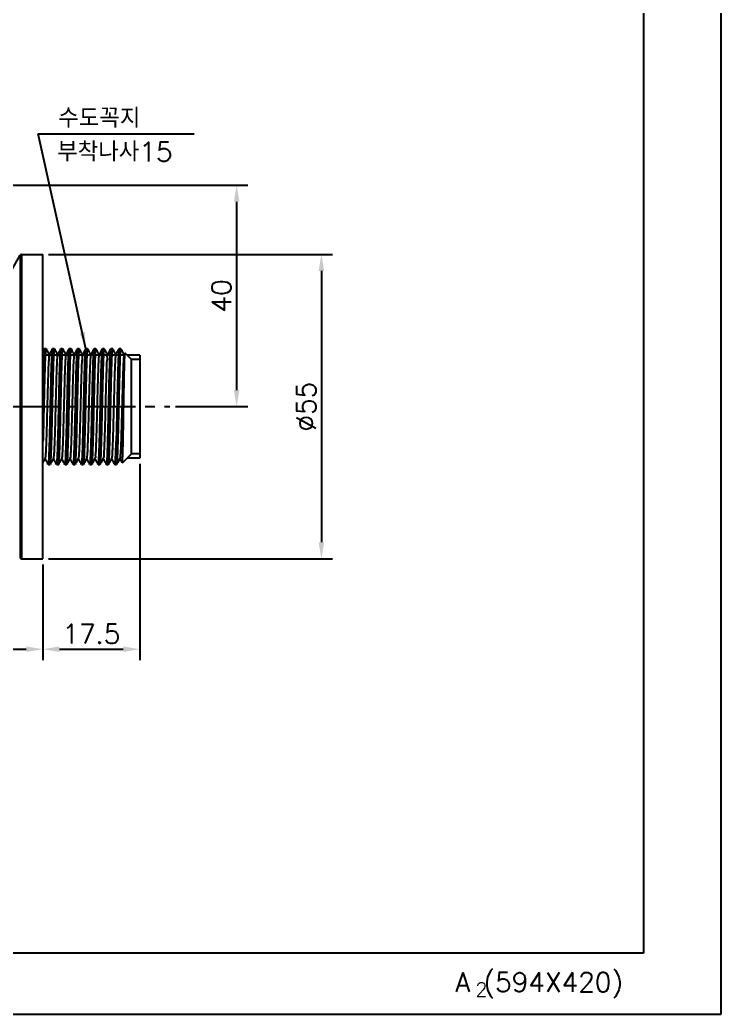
# Model space of a CAD drawing. Extents: x 2371 to 2965, y -825 to -405.
# Drawn here: x 2838.5 to 2965, y -825 to -645.4 of the extents above; entities that cross this region are included whole.
import ezdxf

# ---------------------------------------------------------------- set-up
doc = ezdxf.new("R2010")
doc.units = 0
doc.header["$LTSCALE"] = 7
doc.header["$MEASUREMENT"] = 0
doc.linetypes.add('CENTER', pattern=[2, 1.25, -0.25, 0.25, -0.25])
doc.layers.get('0').update_dxf_attribs({"color": 2, "linetype": 'CONTINUOUS'})
for name, color, linetype in [('CL', 1, 'CENTER'), ('DIM', 2, 'CONTINUOUS'), ('DWG', 7, 'CONTINUOUS')]:
    doc.layers.add(name, color=color, linetype=linetype)
doc.styles.add('GHS', font='ROMANS', dxfattribs={"bigfont": 'GHS'})
doc.dimstyles.get("Standard").update_dxf_attribs({"dimtxt": 0.18, "dimasz": 0.18, "dimexe": 0.18, "dimexo": 0.0625, "dimgap": 0.09, "dimtad": 0, "dimtih": 1, "dimtoh": 1, "dimdec": 4, "dimzin": 0, "dimdsep": 46, "dimtxsty": 'Standard', "dimcen": 0.09, "dimadec": 0, "dimazin": 0, "dimtfac": 1, "dimtdec": 4, "dimtofl": 0, "dimtmove": 0, "dimatfit": 3, "dimfxl": 0, "dimtolj": 1, "dimtzin": 0, "dimarcsym": 0})

# ---------------------------------------------------------------- blocks, each defined once
blk = doc.blocks.new('BORDER')
for p, q in [((1.00000000000004, 0), (1.00000000000004, 1.00000000000004)), ((0, 0), (1.00000000000004, 0))]:
    blk.add_line(p, q)
blk = doc.blocks.new('양식')
at = {"color": 4}
for p, q in [((1768.000000906221, 385.9999992715987), (1768.000000906221, 10.99999927159865)), ((1768.000000906221, 10.99999927159865), (1219.000000906221, 10.99999927159865))]:
    blk.add_line(p, q, dxfattribs=at)
at = {"xscale": 594, "yscale": 420, "zscale": 594}
blk.add_blockref('BORDER', (1188.000000906221, -7.28401346350438e-07), dxfattribs=at)
at = {"color": 7, "style": 'GHS'}
for s, height, p in [('A (594X420)', 3.5, (1734.013847152984, 4.026903004543783)), ('2', 2.5, (1737.667529267826, 3.194927839217144))]:
    blk.add_text(s, height=height, dxfattribs=at).set_placement(p)

msp = doc.modelspace()

# ---------------------------------------------------------------- linework, layer by layer
for p, q in [((2825.082442137345, -675.2683116160357), (2879.569210566015, -675.2683116160357)), ((2877.569210566015, -678.2683116160357), (2877.569210566015, -712.2787275867855)), ((2843.600941033191, -687.778728664786), (2894.866189018798, -687.778728664786)), ((2892.866189018798, -690.778728664786), (2892.866189018798, -739.778726508786)), ((2866.516187746382, -715.2787275867855), (2879.569210566015, -715.2787275867855)), ((2860.100941796092, -725.5942275867861), (2860.100941796092, -761.0882100111704)), ((2843.600941033191, -742.778726508786), (2894.866189018798, -742.778726508786)), ((2842.600941033191, -743.778726508786), (2842.600941033191, -761.0882100111704)), ((2842.600941033191, -743.778726508786), (2842.600941033191, -761.0882100111704)), ((2779.402122581592, -759.0882100111704), (2839.600941033191, -759.0882100111704)), ((2845.600941033191, -759.0882100111704), (2857.100941796092, -759.0882100111704))]:
    msp.add_line(p, q)
for points in [[(2877.069210566015, -678.2683116160357), (2878.069210566015, -678.2683116160357), (2877.569210566015, -675.2683116160357)], [(2892.366189018798, -690.778728664786), (2893.366189018798, -690.778728664786), (2892.866189018798, -687.778728664786)], [(2877.069210566015, -712.2787275867855), (2878.069210566015, -712.2787275867855), (2877.569210566015, -715.2787275867855)], [(2892.366189018798, -739.778726508786), (2893.366189018798, -739.778726508786), (2892.866189018798, -742.778726508786)], [(2839.600941033191, -758.5882100111704), (2839.600941033191, -759.5882100111704), (2842.600941033191, -759.0882100111704)], [(2845.600941033191, -758.5882100111704), (2845.600941033191, -759.5882100111704), (2842.600941033191, -759.0882100111704)], [(2857.100941796092, -758.5882100111704), (2857.100941796092, -759.5882100111704), (2860.100941796092, -759.0882100111704)]]:
    msp.add_solid(points)
at = {"layer": 'CL'}
msp.add_line((2794.560881580027, -715.2787275867855), (2865.516187746382, -715.2787275867855), dxfattribs=at)
at = {"layer": 'DWG'}
for p, q in [((2838.775786518392, -687.7787275887855), (2838.775786518392, -742.7787275848856)), ((2838.775786518492, -687.7787275867855), (2842.600941033191, -687.7787275867855)), ((2842.600941033191, -742.778726508786), (2842.600941033191, -687.778728664786)), ((2830.295809527493, -702.439382097186), (2838.51476015939, -687.9308585933856)), ((2838.514760154792, -687.9308586033854), (2838.514760154792, -742.6265965701856)), ((2842.848938963392, -704.8112496473856), (2842.859382176391, -704.8012275868856)), ((2842.859381612592, -704.8012275867856), (2843.149583787091, -704.8012275867856)), ((2843.160026436793, -704.811249648286), (2843.149586918692, -704.801227587686)), ((2844.348938963392, -704.8112496473856), (2844.359384744193, -704.801227587686)), ((2844.359381612592, -704.8012275867856), (2844.649583787091, -704.8012275867856)), ((2844.660026436793, -704.811249648286), (2844.649594728793, -704.8012275977859)), ((2845.848938963392, -704.8112496473856), (2845.859392554291, -704.8012275977859)), ((2845.859381612592, -704.8012275867856), (2846.149583787091, -704.8012275867856)), ((2846.160026436793, -704.811249648286), (2846.149584001292, -704.8012275867856)), ((2847.348938963392, -704.8112496473856), (2847.359381826792, -704.8012275867856)), ((2847.359381612592, -704.8012275867856), (2847.649583787091, -704.8012275867856)), ((2848.848938963392, -704.8112496473856), (2848.859395550092, -704.8012276046862)), ((2848.859381612592, -704.8012275867856), (2849.149583787091, -704.8012275867856)), ((2849.160026436793, -704.811249648286), (2849.149585763492, -704.8012275871857)), ((2850.348938963392, -704.8112496473856), (2850.359383588993, -704.8012275871857)), ((2850.359381612592, -704.8012275867856), (2850.649583787091, -704.8012275867856)), ((2850.660026436793, -704.811249648286), (2850.64959194309, -704.8012275928855)), ((2851.848938963392, -704.8112496473856), (2851.859389768591, -704.8012275928855)), ((2851.859381612592, -704.8012275867856), (2852.149583787091, -704.8012275867856)), ((2852.160026436793, -704.811249648286), (2852.149584748791, -704.8012275868856)), ((2853.348938963392, -704.8112496473856), (2853.359382574291, -704.8012275868856)), ((2853.359381612592, -704.8012275867856), (2853.649583787091, -704.8012275867856)), ((2853.660026436793, -704.811249648286), (2853.649584285392, -704.8012275867856)), ((2854.848938963392, -704.8112496473856), (2854.859382110893, -704.8012275867856)), ((2854.859381612592, -704.8012275867856), (2855.149583787091, -704.8012275867856)), ((2856.359381616492, -704.8012275867856), (2856.348938963392, -704.8112496473856)), ((2856.359381612592, -704.8012275867856), (2856.62344103319, -704.8012275867856)), ((2856.62344103319, -704.8639862270862), (2856.62344103319, -704.8012275867856)), ((2856.677969521391, -704.8557560749856), (2856.62344103319, -704.8012275867856)), ((2857.428817964992, -705.6174584290862), (2857.43624835639, -705.6140349232861)), ((2858.600941033191, -706.7787275867855), (2857.436256606792, -705.6140431603859)), ((2857.260353274492, -705.9632275867858), (2842.600941033191, -705.9632275867858)), ((2860.100941033191, -705.9632275867858), (2857.785441033191, -705.9632275867858)), ((2858.600941033191, -723.7787275867855), (2858.600941033191, -706.7787275867855)), ((2860.100941033191, -706.7787275867855), (2858.600941033191, -706.7787275867855)), ((2860.100941796092, -705.9632275867858), (2860.100941796092, -724.5942275867861)), ((2858.600941033191, -723.7787275867855), (2856.943019560991, -725.4366490589861)), ((2860.100941033191, -724.5942275867861), (2857.785441033191, -724.5942275867861)), ((2860.100941033191, -723.7787275867855), (2858.600941033191, -723.7787275867855)), ((2843.598938963392, -725.7462055261855), (2843.609385337391, -725.7562275854858)), ((2843.609381612592, -725.7562275867855), (2843.899583787091, -725.7562275867855)), ((2843.910026436793, -725.746205525386), (2843.899584577991, -725.7562275867855)), ((2845.098938963392, -725.7462055261855), (2845.109382403492, -725.7562275867855)), ((2845.109381612592, -725.7562275867855), (2845.399583787091, -725.7562275867855)), ((2846.598938963392, -725.7462055261855), (2846.609392272692, -725.7562275763854)), ((2846.609381612592, -725.7562275867855), (2846.899583787091, -725.7562275867855)), ((2846.910026436793, -725.746205525386), (2846.899584271892, -725.7562275867855)), ((2848.098938963392, -725.7462055261855), (2848.109382097291, -725.7562275867855)), ((2848.109381612592, -725.7562275867855), (2848.399583787091, -725.7562275867855)), ((2848.410026436793, -725.746205525386), (2848.399585502893, -725.7562275865863)), ((2849.598938963392, -725.7462055261855), (2849.609383328292, -725.7562275865863)), ((2849.609381612592, -725.7562275867855), (2849.899583787091, -725.7562275867855)), ((2849.910026436793, -725.746205525386), (2849.899660373092, -725.7562270476861)), ((2851.098938963392, -725.7462055261855), (2851.10945819859, -725.7562270476861)), ((2851.109381612592, -725.7562275867855), (2851.399583787091, -725.7562275867855)), ((2851.410026436793, -725.746205525386), (2851.399584292592, -725.7562275867855)), ((2852.598938963392, -725.7462055261855), (2852.609382117991, -725.7562275867855)), ((2852.609381612592, -725.7562275867855), (2852.899583787091, -725.7562275867855)), ((2854.098938963392, -725.7462055261855), (2854.109402022093, -725.7562275484858)), ((2854.109381612592, -725.7562275867855), (2854.399583787091, -725.7562275867855)), ((2855.609381612592, -725.7562275867855), (2855.899583787091, -725.7562275867855)), ((2855.910026436793, -725.746205525386), (2855.899589615291, -725.7562275836859)), ((2838.892349566755, -742.778726508786), (2842.600941033191, -742.778726508786))]:
    msp.add_line(p, q, dxfattribs=at)
for centre, radius, start, end in [((2838.775786519692, -688.0787275867857), 0.3, 90, 150.4688519059735), ((2838.892349566755, -742.278726508786), 0.5, 209.5311710336476, 270)]:
    msp.add_arc(centre, radius, start, end, dxfattribs=at)
for points in [[(2842.600826902291, -710.3663737881858), (2842.638803767293, -708.964259298186), (2842.683328127292, -707.5234409191859), (2842.727134702392, -706.3681286768857), (2842.771161139293, -705.5085148492859), (2842.814965231691, -704.9820441092858), (2842.849148586292, -704.8113487944862)], [(2842.600941260492, -705.2871714829859), (2842.661895582992, -705.1702007867858), (2842.84893896429, -704.8112496478858)], [(2843.149828778092, -704.8017629754855), (2843.106846005492, -704.9686712351855), (2843.062935231691, -705.4838093279856), (2843.018809717392, -706.3342942572859), (2842.974914780592, -707.4827149335857), (2842.93091179539, -708.8977139073855), (2842.886950977192, -710.527236331986), (2842.842646383293, -712.3318955619858), (2842.798647731493, -714.2243955311857), (2842.75419880129, -716.1722980628862), (2842.709356823692, -718.1059277791861), (2842.664890438392, -719.9253340564861), (2842.621042120492, -721.5623163115857)], [(2843.160026435993, -704.8112496486862), (2843.180027850092, -704.8496351212858)], [(2843.180027850092, -704.8496351212858), (2843.353272302692, -705.1821034192859), (2843.603159773692, -705.6616148864856), (2843.683794481392, -705.8163344478859)], [(2843.742739433093, -705.9744955073862), (2843.912009405092, -705.6497110171855), (2844.161895584491, -705.1702007838854), (2844.34893896429, -704.8112496478858)], [(2843.830839945892, -721.5623163115857), (2843.874688263893, -719.9253340564861), (2843.919154649092, -718.1059277791861), (2843.963996626791, -716.1722980628862), (2844.008445556992, -714.2243955311857), (2844.052444208793, -712.3318955619858), (2844.096748802692, -710.527236331986), (2844.140709620793, -708.8977139073855), (2844.184712606091, -707.4827149335857), (2844.228607542792, -706.3342942572859), (2844.272733057192, -705.4838093279856), (2844.316643830892, -704.9686712351855), (2844.351536988391, -704.812473075686)], [(2844.662290815593, -704.8171432690857), (2844.620886160792, -704.8768366429855), (2844.579353020391, -705.2513445220862), (2844.537634278791, -705.9322631445863), (2844.496042120492, -706.8945449201861)], [(2844.660026435993, -704.8112496486862), (2844.680027850592, -704.8496351222863)], [(2844.680027850592, -704.8496351222863), (2844.853272303791, -705.182103421486), (2845.103159774791, -705.6616148885856), (2845.183794482292, -705.8163344495857)], [(2845.242739433093, -705.9744955073862), (2845.412009406291, -705.6497110148863), (2845.661895585692, -705.1702007815862), (2845.84893896429, -704.8112496478858)], [(2846.149583882592, -704.8012301667856), (2846.105195610691, -704.9818152062859), (2846.061211136591, -705.5109290957859), (2846.017223387791, -706.3707498650862), (2845.973327920492, -707.5294160752861), (2845.929191690293, -708.9577558749858), (2845.885274932092, -710.592912429886), (2845.841146658092, -712.3951163852859), (2845.797224066291, -714.2865786477856), (2845.75311690899, -716.2195978728856), (2845.709139860393, -718.1150954978863), (2845.665069794991, -719.9182775584856), (2845.621042120492, -721.5623163115857)], [(2845.705839945892, -706.8945449201861), (2845.747432104291, -705.9322631445863), (2845.789150845892, -705.2513445220862), (2845.83068398629, -704.8768366429855), (2845.864224893492, -704.824807427886)], [(2846.160026435993, -704.8112496486862), (2846.18002785089, -704.8496351227856)], [(2846.18002785089, -704.8496351227856), (2846.353272304491, -705.1821034227856), (2846.603159775491, -705.6616148899863), (2846.683794482791, -705.8163344505862)], [(2846.742739433093, -705.9744955073862), (2846.912009407091, -705.6497110134857), (2847.161895586392, -705.1702007801856), (2847.34893896429, -704.8112496478858)], [(2846.830839945892, -721.5623163115857), (2846.874867620492, -719.9182775584856), (2846.918937685792, -718.1150954978863), (2846.962914734491, -716.2195978728856), (2847.007021891791, -714.2865786477856), (2847.050944483593, -712.3951163852859), (2847.095072757592, -710.592912429886), (2847.138989515791, -708.9577558749858), (2847.18312574599, -707.5294160752861), (2847.227021213291, -706.3707498650862), (2847.271008961992, -705.5109290957859), (2847.314993436191, -704.9818152062859), (2847.349729839192, -704.8116218826859)], [(2847.650462035193, -704.8025367661854), (2847.60790152559, -704.9605232265855), (2847.563194423391, -705.479776417486), (2847.518686288191, -706.3371166478861), (2847.474880435491, -707.4837220652859), (2847.430840222692, -708.9002056379856), (2847.387011360791, -710.5248745407858), (2847.343198501692, -712.3086501984859), (2847.299466888393, -714.1886330936856), (2847.255065041292, -716.1344131890861), (2847.210022233492, -718.0777965541862), (2847.165092981891, -719.9173651171856), (2847.121042120492, -721.5623163115857)], [(2847.661896608393, -704.8103229850855), (2847.652035001492, -704.8017798723855), (2847.650462035193, -704.8025367661854)], [(2847.660026435993, -704.8112496486862), (2847.68002785069, -704.8496351224854)], [(2847.68002785069, -704.8496351224854), (2847.853272304093, -705.1821034219862), (2848.103159775093, -705.6616148891859), (2848.183794482492, -705.8163344499859)], [(2848.242739433093, -705.9744955073862), (2848.412009406691, -705.649711014186), (2848.661895586092, -705.1702007808859), (2848.84893896429, -704.8112496478858)], [(2848.330839945892, -721.5623163115857), (2848.374890807392, -719.9173651171856), (2848.41982005899, -718.0777965541862), (2848.464862866791, -716.1344131890861), (2848.509264713891, -714.1886330936856), (2848.552996327192, -712.3086501984859), (2848.596809186292, -710.5248745407858), (2848.640638048191, -708.9002056379856), (2848.684678260991, -707.4837220652859), (2848.728484113691, -706.3371166478861), (2848.772992248892, -705.479776417486), (2848.817699350993, -704.9605232265855), (2848.852793501393, -704.8130876333859)], [(2849.149676826191, -704.801504343886), (2849.106490058891, -704.9714643888861), (2849.062653917191, -705.4881995248858), (2849.018594446291, -706.3392182989861), (2848.974836661591, -707.4850059227862), (2848.930649789192, -708.9068381813855), (2848.885760747291, -710.5738517686856), (2848.840934050391, -712.4040881193856), (2848.796893424792, -714.3010255995856), (2848.752842911193, -716.2315738930862), (2848.708909169092, -718.1248407171857), (2848.66496642109, -719.9223449567859), (2848.621042120392, -721.5623163115857)], [(2849.160026435993, -704.8112496486862), (2849.180027850492, -704.8496351220862)], [(2849.180027850492, -704.8496351220862), (2849.353272303591, -705.1821034210858), (2849.603159774591, -705.6616148882855), (2849.683794482092, -705.8163344492856)], [(2849.742739433093, -705.9744955073862), (2849.912009406192, -705.6497110151855), (2850.161895585592, -705.1702007818855), (2850.34893896429, -704.8112496478858)], [(2849.830839945892, -721.5623163115857), (2849.874764246591, -719.9223449567859), (2849.918706994592, -718.1248407171857), (2849.962640736692, -716.2315738930862), (2850.006691250293, -714.3010255995856), (2850.050731875891, -712.4040881193856), (2850.095558572791, -710.5738517686856), (2850.14044761469, -708.9068381813855), (2850.184634487091, -707.4850059227862), (2850.228392271792, -706.3392182989861), (2850.272451742592, -705.4881995248858), (2850.316287884392, -704.9714643888861), (2850.351006488792, -704.8122213368857)], [(2850.649811696792, -704.8017391150858), (2850.606440395093, -704.9718559281861), (2850.56205927469, -705.4975242524857), (2850.518284760291, -706.3463147094859), (2850.474524063991, -707.4941818019857), (2850.430484591892, -708.912595068086), (2850.386664050691, -710.538463067886), (2850.342639529591, -712.3321842181855), (2850.298806778193, -714.2174509479861), (2850.254914171093, -716.1410123009861), (2850.210209973092, -718.0698556316862), (2850.165320966692, -719.908391213086), (2850.121042120492, -721.5623163115857)], [(2850.660026435993, -704.8112496486862), (2850.680027849191, -704.849635119686)], [(2850.680027849191, -704.849635119686), (2850.853272300792, -705.1821034155861), (2851.103159771792, -705.6616148827858), (2851.183794479891, -705.8163344449855)], [(2851.242739433093, -705.9744955073862), (2851.412009403293, -705.6497110205861), (2851.66189558269, -705.170200787286), (2851.84893896429, -704.8112496478858)], [(2851.330839945892, -721.5623163115857), (2851.375118792193, -719.908391213086), (2851.420007798593, -718.0698556316862), (2851.464711996592, -716.1410123009861), (2851.508604603692, -714.2174509479861), (2851.552437354992, -712.3321842181855), (2851.596461876191, -710.538463067886), (2851.640282417391, -708.912595068086), (2851.684321889391, -707.4941818019857), (2851.728082585792, -706.3463147094859), (2851.771857100191, -705.4975242524857), (2851.816238220491, -704.9718559281861), (2851.851461507592, -704.8124371469863)], [(2852.149817189993, -704.8017443305858), (2852.107005563093, -704.9674266072858), (2852.062555025891, -705.4897460525859), (2852.018079938892, -706.3510164199857), (2851.974066845492, -707.5076268613863), (2851.92957606429, -708.9443103397858), (2851.885087719691, -710.6002627773856), (2851.841154150692, -712.3948002509857), (2851.797290921391, -714.2836577322856), (2851.753168629993, -716.2173370872857), (2851.709174052592, -718.1136508685855), (2851.665086989492, -719.9176009330855), (2851.621042120492, -721.5623163115857)], [(2852.160026435993, -704.8112496486862), (2852.180027849392, -704.8496351199861)], [(2852.180027849392, -704.8496351199861), (2852.353272301192, -705.1821034164856), (2852.603159772192, -705.6616148836862), (2852.683794480291, -705.8163344456858)], [(2852.742739433093, -705.9744955073862), (2852.912009403693, -705.6497110199858), (2853.16189558309, -705.1702007866858), (2853.34893896429, -704.8112496478858)], [(2852.830839945892, -721.5623163115857), (2852.874884814993, -719.9176009330855), (2852.918971878092, -718.1136508685855), (2852.962966455492, -716.2173370872857), (2853.007088746891, -714.2836577322856), (2853.050951976192, -712.3948002509857), (2853.094885545093, -710.6002627773856), (2853.139373889791, -708.9443103397858), (2853.183864670891, -707.5076268613863), (2853.227877764393, -706.3510164199857), (2853.272352851392, -705.4897460525859), (2853.316803388592, -704.9674266072858), (2853.351517601191, -704.8124632846863)], [(2853.649582022291, -704.8012495232857), (2853.605335230093, -704.9806841948863), (2853.561520359593, -705.5060275285856), (2853.517486388593, -706.3646785740863), (2853.473728464092, -707.5175957294856), (2853.429971695992, -708.9304881545855), (2853.385638415793, -710.5786495355857), (2853.341140913291, -712.3953587767861), (2853.297189711293, -714.2880796567857), (2853.252997312791, -716.2248253897857), (2853.208670579591, -718.1349167919858), (2853.164826213191, -719.9278602530854), (2853.121042120392, -721.5623163115857)], [(2853.660026435993, -704.8112496486862), (2853.680027850292, -704.849635121686)], [(2853.680027850292, -704.849635121686), (2853.853272303093, -705.1821034200863), (2854.103159774093, -705.661614887286), (2854.183794481692, -705.8163344485862)], [(2854.242739433093, -705.9744955073862), (2854.412009405592, -705.649711016286), (2854.661895584991, -705.170200782986), (2854.84893896429, -704.8112496478858)], [(2854.330839945892, -721.5623163115857), (2854.374624038691, -719.9278602530854), (2854.418468405092, -718.1349167919858), (2854.462795138291, -716.2248253897857), (2854.506987536793, -714.2880796567857), (2854.550938738792, -712.3953587767861), (2854.595436241292, -710.5786495355857), (2854.639769521492, -708.9304881545855), (2854.683526289592, -707.5175957294856), (2854.727284214091, -706.3646785740863), (2854.771318185092, -705.5060275285856), (2854.815133055492, -704.9806841948863), (2854.849546902192, -704.8115362044861)], [(2855.14989067429, -704.8018579864862), (2855.10632178779, -704.9727928082863), (2855.061392651992, -705.5080498652857), (2855.017150153691, -706.3724423756854), (2854.973395868792, -707.5274093303857), (2854.929339270091, -708.9525915433857), (2854.885505695092, -710.5838561614861), (2854.841461260191, -712.3818448398857), (2854.797611315092, -714.2696607342856), (2854.753866241591, -716.1868394104855), (2854.709724120692, -718.0904024335856), (2854.665195799892, -719.9133185342858), (2854.621042120492, -721.5623163115857)], [(2855.160785156093, -704.8108847014861), (2855.151165986992, -704.8014576917855), (2855.14989067429, -704.8018579864862)], [(2855.160026435993, -704.8112496486862), (2855.180027850592, -704.8496351222863)], [(2855.180027850592, -704.8496351222863), (2855.353272303893, -705.182103421586), (2855.603159774893, -705.6616148887857), (2855.683794482292, -705.8163344496858)], [(2855.742739433093, -705.9744955073862), (2855.912009406392, -705.6497110146862), (2856.161895585792, -705.1702007813861), (2856.34893896429, -704.8112496478858)], [(2856.349747646692, -704.811630226986), (2856.315236846292, -704.9798457015855), (2856.271197315292, -705.5079415128863), (2856.227160702692, -706.3675284475854), (2856.18312615129, -707.5294041023859), (2856.139090328391, -708.9542278303858), (2856.09505544289, -710.5935921176857), (2856.051019671891, -712.3919440986862), (2856.006984711491, -714.2882030974857), (2855.962950171791, -716.2180488683858), (2855.918913997391, -718.1160963051858), (2855.874876181491, -719.9179406762856), (2855.830839945892, -721.5623163115857)], [(2856.62344103319, -704.8639862270862), (2856.581757328991, -705.2212571773858), (2856.539966065693, -705.8864598035858), (2856.498185492191, -706.838468682086), (2856.456283751091, -708.0521806144858), (2856.413780695193, -709.5099576388862), (2856.371308968193, -711.1488409374857), (2856.329424250092, -712.8929986534855), (2856.287941071292, -714.692808252186), (2856.246144548693, -716.5239203124862), (2856.204498813893, -718.3106281875858), (2856.162744986391, -720.0095389430859), (2856.121042120492, -721.5623163115857)], [(2856.648684587393, -704.8565873211861), (2856.62344103319, -704.8639862270862)], [(2856.668637108492, -704.8678427451856), (2856.648684587393, -704.8565873211861)], [(2856.694637888993, -704.8925683731856), (2856.668637108492, -704.8678427451856)], [(2856.699910700592, -704.8877927845857), (2856.853272303991, -705.1821034217861), (2857.103159774991, -705.6616148889858), (2857.183794482391, -705.8163344497858)], [(2857.242739433093, -705.9744955073862), (2857.412009406491, -705.6497110144861), (2857.428817965092, -705.6174584290862)], [(2857.335280022691, -707.4641644015861), (2857.363166330591, -706.577238749786), (2857.391168041091, -705.9666159369859), (2857.418980652291, -705.6553226837856), (2857.437143310891, -705.6488650964862)], [(2843.759781672391, -705.9931649125862), (2843.724794244191, -706.0351673219863), (2843.678922684592, -706.4259376722863), (2843.63305112489, -707.1425505689855), (2843.587179565291, -708.1586298104854), (2843.541308005691, -709.4367768083863), (2843.495436445991, -710.9299471079854), (2843.449564886392, -712.5831819429856), (2843.40369332679, -714.3356310895857), (2843.357821767092, -716.1227925659856), (2843.311950207493, -717.878886742286), (2843.266078647891, -719.5392774748858), (2843.220207088192, -721.0428511546858), (2843.174335528592, -722.3342661003859), (2843.128463968992, -723.3659895072857), (2843.082592409291, -724.1000469757861), (2843.036720849691, -724.5094202261859), (2843.000245322893, -724.5695649514861)], [(2843.683794481392, -705.8163344478859), (2843.754482617792, -705.9519639662855)], [(2844.496042120492, -706.8945449201861), (2844.454438774291, -708.1110260042857), (2844.412719496291, -709.5488934181855), (2844.371180341093, -711.1540296856862), (2844.329429684092, -712.8927664289855), (2844.287923537993, -714.6935765533859), (2844.246357297392, -716.5146488683855), (2844.204757456793, -718.2997607272861), (2844.162783290492, -720.0080389122855), (2844.121042120492, -721.5623163115857)], [(2845.237392086392, -705.9832130496858), (2845.192684152492, -706.2736002274856), (2845.146812592791, -706.8946991303861), (2845.100941033191, -707.8243869872855)], [(2845.183794482292, -705.8163344495857), (2845.254482617792, -705.9519639662855)], [(2845.330839945892, -721.5623163115857), (2845.372581115991, -720.0080389122855), (2845.414555282292, -718.2997607272861), (2845.456155122892, -716.5146488683855), (2845.497721363492, -714.6935765533859), (2845.539227509592, -712.8927664289855), (2845.580978166592, -711.1540296856862), (2845.622517321791, -709.5488934181855), (2845.664236599792, -708.1110260042857), (2845.705839945892, -706.8945449201861)], [(2846.741162601991, -705.9737272796862), (2846.706445620393, -706.1511769102859), (2846.660574060691, -706.6746985910855), (2846.614702501092, -707.5149067339859), (2846.568830941492, -708.6408759962857), (2846.522959381791, -710.0111630934858), (2846.477087822191, -711.5753321921862), (2846.431216262592, -713.2758112900862), (2846.385344702892, -715.0500112547858), (2846.33947314329, -716.8326295273861), (2846.293601583691, -718.5580536985859), (2846.247730023993, -720.1627764884857), (2846.201858464392, -721.5877332445858), (2846.155986904792, -722.780475920286), (2846.110115345092, -723.6971035178855), (2846.064243785493, -724.3038779419863), (2846.019126171393, -724.5790386732857)], [(2846.683794482791, -705.8163344505862), (2846.754482617792, -705.9519639662855)], [(2848.256974830992, -705.9846534397863), (2848.220207088192, -706.0590743984854), (2848.174335528592, -706.4832797709856), (2848.128463968992, -707.2312171127857), (2848.082592409291, -708.2753572709859), (2848.036720849691, -709.5772688252861), (2847.990849290092, -711.0890326249861), (2847.94497773039, -712.7550055369862), (2847.899106170791, -714.5138684901855), (2847.853234611191, -716.3008834313856), (2847.807363051491, -718.0502761238855), (2847.761491491892, -719.6976570843859), (2847.71561993229, -721.1823915511856), (2847.669748372592, -722.4498312534857), (2847.623876812993, -723.4533258376856), (2847.578005253391, -724.1559399158856), (2847.532133693692, -724.5318125375858), (2847.500237538992, -724.5591791082858)], [(2848.183794482492, -705.8163344499859), (2848.254482617792, -705.9519639662855)], [(2849.73764691399, -705.9983014217856), (2849.733968556092, -705.9975986473861), (2849.688096996493, -706.3210785439857), (2849.642225436891, -706.9742605120861), (2849.596353877192, -707.9331030373856), (2849.550482317592, -709.1623142296854), (2849.504610757992, -710.6166508029861), (2849.458739198291, -712.2425833347858), (2849.412867638691, -713.9802665105859), (2849.366996079092, -715.7657418363857), (2849.321124519392, -717.533291743786), (2849.275252959791, -719.2178584409854), (2849.229381400191, -720.757438479786), (2849.183509840491, -722.095364901386), (2849.137638280892, -723.1823929641856), (2849.09176672129, -723.9785126831863), (2849.045895161592, -724.454421467986), (2849.00988872369, -724.5797600751863)], [(2849.683794482092, -705.8163344492856), (2849.754482617792, -705.9519639662855)], [(2851.248362208991, -705.967426566786), (2851.247730023993, -705.9669538732857), (2851.201858464392, -706.1886337262855), (2851.155986904792, -706.7448905158859), (2851.110115345092, -707.6152502298861), (2851.064243785493, -708.7676777439862), (2851.018372225893, -710.1597559310854), (2850.972500666192, -711.740246898186), (2850.926629106592, -713.4509778878861), (2850.880757546992, -715.228982428786), (2850.834885987291, -717.0088179279861), (2850.789014427691, -718.7249744008856), (2850.743142868092, -720.3142856815863), (2850.697271308392, -721.7182543654859), (2850.65139974879, -722.8852049089861), (2850.605528189191, -723.772185639186), (2850.559656629493, -724.3465496658861), (2850.513785069892, -724.5871565081858), (2850.513018920191, -724.586493414086)], [(2851.183794479891, -705.8163344449855), (2851.254482617792, -705.9519639662855)], [(2852.752033655591, -705.9796332852862), (2852.71561993229, -706.0863852861863), (2852.669748372592, -706.5438690681855), (2852.623876812993, -707.3228547234854), (2852.578005253391, -708.3946703112857), (2852.532133693692, -709.7198657683863), (2852.486262134092, -711.2496649387855), (2852.440390574493, -712.9277608660856), (2852.394519014791, -714.6923882697862), (2852.348647455191, -716.4785969261862), (2852.302775895592, -718.2206422753858), (2852.25690433589, -719.8544052658859), (2852.211032776291, -721.3197523692858), (2852.165161216691, -722.5627489010855), (2852.119289656991, -723.5376441816858), (2852.073418097392, -724.2085554708862), (2852.02754653779, -724.5507886952861), (2852.013575031693, -724.5528287689855)], [(2852.683794480291, -705.8163344456858), (2852.754482617792, -705.9519639662855)], [(2854.253089223291, -706.0040035990856), (2854.229381400191, -706.0146728827855), (2854.183509840491, -706.3718639420855), (2854.137638280892, -707.0568878266855), (2854.09176672129, -708.0445310244855), (2854.045895161592, -709.2984415855859), (2854.000023601993, -710.7724671203856), (2853.954152042391, -712.4123535192863), (2853.908280482692, -714.1577418710855), (2853.862408923092, -715.9443900792854), (2853.816537363492, -717.706537405386), (2853.770665803791, -719.3793249091856), (2853.724794244191, -720.9011826963857), (2853.678922684592, -722.2160961070855), (2853.63305112489, -723.2756674338858), (2853.587179565291, -724.0408972855863), (2853.541308005691, -724.4836200277856), (2853.504644263892, -724.5758993483856)], [(2854.183794481692, -705.8163344485862), (2854.254482617792, -705.9519639662855)], [(2855.736912839091, -705.9849939936854), (2855.692441033192, -706.276033294686), (2855.646941033192, -706.8925158249855), (2855.601441033191, -707.8127025635855), (2855.555941033193, -709.0032692166857), (2855.510441033193, -710.4210997607858), (2855.464941033193, -712.0148478771858), (2855.419441033192, -713.7267964433855), (2855.373941033192, -715.4949477424858), (2855.328441033192, -717.2552686917858), (2855.282941033192, -718.944009782586), (2855.237441033192, -720.500013749686), (2855.191941033192, -721.8669303642861), (2855.146441033191, -722.9952571404862), (2855.100941033191, -723.8441320538856)], [(2855.683794482292, -705.8163344496858), (2855.754482617792, -705.9519639662855)], [(2857.23843711869, -705.9810297262862), (2857.193941033192, -706.2611707286857), (2857.148441033192, -706.8671978153858), (2857.102941033192, -707.7778459947855), (2857.057441033191, -708.9601364089855), (2857.011941033191, -710.3712527563863), (2856.966441033191, -711.9600918705861), (2856.920941033191, -713.6691144074863), (2856.875441033191, -715.4364286153856), (2856.829941033191, -717.1980317264857), (2856.78444103319, -718.890127799186), (2856.73894103319, -720.4514380683855), (2856.693441033192, -721.8254201391861), (2856.647941033192, -722.9623156522863), (2856.602441033192, -723.8209522688854), (2856.556941033191, -724.3702347148861), (2856.511441033193, -724.5902708869859), (2856.510710800492, -724.5897135689862)], [(2856.925796630592, -725.4086836617859), (2856.928364601592, -725.4070203871858), (2856.957321144991, -725.3802923137861), (2856.986142050793, -725.014393785486), (2857.015358135491, -724.3125844532857), (2857.044509934692, -723.3061877105862), (2857.073280910892, -722.0485320828863), (2857.102054976892, -720.5717399815854), (2857.131034434491, -718.9143418604859), (2857.159894082893, -717.1508088423858), (2857.188907925192, -715.3248245803858), (2857.217822189592, -713.5140823579856), (2857.246785994591, -711.7705534568855), (2857.276312898493, -710.1262680500855), (2857.305987920291, -708.6663643065855), (2857.335280022691, -707.4641644015861)], [(2857.183794482391, -705.8163344497858), (2857.254482617792, -705.9519639662855)], [(2845.100941033191, -707.8243869872855), (2845.055069473592, -709.0284449971856), (2845.009197913892, -710.4625556812858), (2844.963326354291, -712.0739340666856), (2844.917454794691, -713.8032705297861), (2844.871583234993, -715.586913792086), (2844.825711675392, -717.3592137176862), (2844.779840115792, -719.0549376817859), (2844.733968556092, -720.6116715732857), (2844.688096996493, -721.9721170557856), (2844.642225436891, -723.0862005337855), (2844.596353877192, -723.912916199986), (2844.550482317592, -724.4218353262855), (2844.515352277592, -724.5825459858858)], [(2843.609636758392, -725.7556769693862), (2843.610791004992, -725.7560450007855), (2843.654622126892, -725.5686590917854), (2843.698736937893, -725.0308407228855), (2843.742723309793, -724.1639569886862), (2843.786803165192, -722.9935148206856), (2843.830839945892, -721.5623163115857)], [(2844.121042120492, -721.5623163115857), (2844.076807456693, -722.9993885323862), (2844.032059530991, -724.184039205186), (2843.987580890092, -725.0524768355859), (2843.943806873792, -725.5769769264858), (2843.909492326392, -725.7459536296861)], [(2845.109387831491, -725.7561850051858), (2845.153604699191, -725.5769769264858), (2845.197378715491, -725.0524768355859), (2845.241857356391, -724.184039205186), (2845.286605282191, -722.9993885323862), (2845.330839945892, -721.5623163115857)], [(2845.621042120492, -721.5623163115857), (2845.577169823393, -722.9886284561859), (2845.533328945291, -724.1545604368863), (2845.489215490391, -725.0263994233861), (2845.445090258092, -725.5664539821861), (2845.410716007891, -725.7465365737859)], [(2846.609652831091, -725.7556498750861), (2846.610874606491, -725.7560226973861), (2846.654888083592, -725.5664539821861), (2846.699013315892, -725.0263994233861), (2846.743126770792, -724.1545604368863), (2846.786967648891, -722.9886284561859), (2846.830839945892, -721.5623163115857)], [(2847.121042120492, -721.5623163115857), (2847.077008055292, -722.9934341764862), (2847.032930880392, -724.1638314826856), (2846.988947335792, -725.0307087642856), (2846.944833622692, -725.5685820232862), (2846.910745036892, -725.746550004386)], [(2848.109624643591, -725.7556965982855), (2848.110740819893, -725.7560577721857), (2848.154631448092, -725.5685820232862), (2848.198745161293, -725.0307087642856), (2848.24272870589, -724.1638314826856), (2848.286805880792, -722.9934341764862), (2848.330839945892, -721.5623163115857)], [(2848.621042120392, -721.5623163115857), (2848.576745980391, -723.0012122362856), (2848.531699875291, -724.1923455126858), (2848.486704868191, -725.0662638451855), (2848.442509014192, -725.5873158893861), (2848.408007100391, -725.7452574269861)], [(2849.609306460191, -725.7559875408857), (2849.65230683969, -725.5873158893861), (2849.696502693692, -725.0662638451855), (2849.741497700692, -724.1923455126858), (2849.786543805892, -723.0012122362856), (2849.830839945892, -721.5623163115857)], [(2850.121042120492, -721.5623163115857), (2850.079528327993, -722.9181623556857), (2850.037861325392, -724.0472662782855), (2849.996509483191, -724.9044839872855), (2849.955026947393, -725.4749416722858), (2849.914834612593, -725.739062062186)], [(2851.123080325991, -725.7379603629857), (2851.164824772891, -725.4749416722858), (2851.206307308692, -724.9044839872855), (2851.247659150891, -724.0472662782855), (2851.289326153491, -722.9181623556857), (2851.330839945892, -721.5623163115857)], [(2851.621042120492, -721.5623163115857), (2851.577289409191, -722.9850735902861), (2851.532736528892, -724.1683490108859), (2851.487913386092, -725.047209480586), (2851.443577181091, -725.5788288715854), (2851.409301087491, -725.7458640104857)], [(2852.609383020093, -725.7562144336858), (2852.653375006491, -725.5788288715854), (2852.697711211591, -725.047209480586), (2852.742534354392, -724.1683490108859), (2852.787087234692, -722.9850735902861), (2852.830839945892, -721.5623163115857)], [(2853.121042120392, -721.5623163115857), (2853.077202827493, -722.9876475519856), (2853.033317951192, -724.1548168236856), (2852.989531986293, -725.0212973961858), (2852.945610592991, -725.562102839686), (2852.911686069192, -725.7470238921857)], [(2854.11016304619, -725.755015422286), (2854.111735239892, -725.755718400486), (2854.155408418491, -725.562102839686), (2854.199329811792, -725.0212973961858), (2854.243115776693, -724.1548168236856), (2854.287000652992, -722.9876475519856), (2854.330839945892, -721.5623163115857)], [(2854.621042120492, -721.5623163115857), (2854.579359670791, -722.9232262395859), (2854.537722175193, -724.0506075814861), (2854.496042120492, -724.9125663826859)], [(2855.705839945892, -724.9125663826859), (2855.747520000692, -724.0506075814861), (2855.789157496292, -722.9232262395859), (2855.830839945892, -721.5623163115857)], [(2856.121042120492, -721.5623163115857), (2856.077336104692, -722.9836849725858), (2856.033387542791, -724.1531936013859), (2855.988930826692, -725.0309736698861), (2855.944710122792, -725.5696018556861), (2855.910493418092, -725.7464285995862)], [(2843.016225966192, -724.582959666786), (2842.853159772792, -724.8958402888862), (2842.600941003793, -725.3798255367861)], [(2843.081371993492, -724.7530189646856), (2843.004482815393, -724.6054912718861)], [(2843.585131341091, -725.7197067633857), (2843.411895583691, -725.3872543880858), (2843.162009404291, -724.9077441547857), (2843.081371993492, -724.7530189646856)], [(2844.516225966192, -724.582959666786), (2844.353159774391, -724.8958402857858), (2844.103272303391, -725.3753517529855), (2843.910026435993, -725.7462055249858)], [(2844.58137199469, -724.7530189668856), (2844.504482815393, -724.6054912718861)], [(2845.085131341793, -725.7197067646863), (2844.911895585191, -725.3872543910862), (2844.662009405792, -724.9077441577862), (2844.58137199469, -724.7530189668856)], [(2846.016225966192, -724.582959666786), (2845.853159775293, -724.8958402839859), (2845.603272304291, -725.3753517510855), (2845.410026435993, -725.7462055249858)], [(2846.081371995491, -724.7530189684854), (2846.004482815393, -724.6054912718861)], [(2846.585131342191, -725.7197067655858), (2846.411895586292, -725.3872543930862), (2846.162009406891, -724.9077441597861), (2846.081371995491, -724.7530189684854)], [(2847.516225966192, -724.582959666786), (2847.353159775391, -724.8958402838858), (2847.103272304391, -725.3753517510855), (2846.910026435993, -725.7462055249858)], [(2847.581371995593, -724.7530189685855), (2847.504482815393, -724.6054912718861)], [(2848.085131342291, -725.7197067655858), (2847.911895586292, -725.3872543931863), (2847.662009406891, -724.9077441598862), (2847.581371995593, -724.7530189685855)], [(2849.016225966192, -724.582959666786), (2848.853159774791, -724.8958402849863), (2848.603272303791, -725.375351752186), (2848.410026435993, -725.7462055249858)], [(2849.081371995091, -724.753018967786), (2849.004482815393, -724.6054912718861)], [(2849.585131341993, -725.7197067651856), (2849.411895585792, -725.3872543921858), (2849.162009406392, -724.9077441587857), (2849.081371995091, -724.753018967786)], [(2850.516225966192, -724.582959666786), (2850.353159773092, -724.8958402881859), (2850.103272302092, -725.3753517553856), (2849.910026435993, -725.7462055249858)], [(2850.581371993892, -724.7530189653859), (2850.504482815393, -724.6054912718861)], [(2851.085131341291, -725.7197067637859), (2850.911895584193, -725.3872543890863), (2850.662009404792, -724.9077441557862), (2850.581371993892, -724.7530189653859)], [(2852.016225966192, -724.582959666786), (2851.853159771591, -724.8958402911854), (2851.603272300591, -725.375351758286), (2851.410026435993, -725.7462055249858)], [(2852.081371992591, -724.7530189628857), (2852.004482815393, -724.6054912718861)], [(2852.585131340592, -725.7197067623862), (2852.411895582492, -725.3872543858857), (2852.162009403093, -724.9077441525857), (2852.081371992591, -724.7530189628857)], [(2853.516225966192, -724.582959666786), (2853.35315977319, -724.8958402880859), (2853.10327230219, -725.3753517552856), (2852.910026435993, -725.7462055249858)], [(2853.581371993792, -724.7530189651858), (2853.504482815393, -724.6054912718861)], [(2854.085131341193, -725.7197067636858), (2853.911895584091, -725.3872543888862), (2853.662009404692, -724.9077441555861), (2853.581371993792, -724.7530189651858)], [(2854.496042120492, -724.9125663826859), (2854.451739119091, -725.5071846129855), (2854.407425904191, -725.7505751919858), (2854.406548406092, -725.7497763100861)], [(2855.016225966192, -724.582959666786), (2854.853159774591, -724.8958402853856), (2854.603272303591, -725.3753517525862), (2854.410026435993, -725.7462055249858)], [(2855.081371994891, -724.7530189673859), (2855.004482815393, -724.6054912718861)], [(2855.100941033191, -723.8441320538856), (2855.055069473592, -724.3858736333856), (2855.020644489291, -724.5854153684855)], [(2855.585131341891, -725.7197067648855), (2855.411895585491, -725.3872543916856), (2855.16200940609, -724.9077441582855), (2855.081371994891, -724.7530189673859)], [(2855.616115889291, -725.7495482040855), (2855.617223729692, -725.7505751919858), (2855.661536944591, -725.5071846129855), (2855.705839945892, -724.9125663826859)], [(2856.516225966192, -724.582959666786), (2856.353159774991, -724.8958402845861), (2856.103272303991, -725.3753517517858), (2855.910026435993, -725.7462055249858)], [(2856.581371995291, -724.7530189679861), (2856.504482815393, -724.6054912718861)], [(2856.935941103793, -725.4333982511858), (2856.911895585892, -725.3872543924859), (2856.662009406592, -724.9077441591859), (2856.581371995291, -724.7530189679861)], [(2856.923207482592, -725.4101935667856), (2856.925796630592, -725.4086836617859)], [(2843.59893896429, -725.7462055256862), (2843.585131341091, -725.7197067633857)], [(2845.09893896429, -725.7462055256862), (2845.085131341793, -725.7197067646863)], [(2845.410716007891, -725.7465365737859), (2845.401076781092, -725.7560226973861), (2845.399855005593, -725.7556498750861)], [(2846.59893896429, -725.7462055256862), (2846.585131342191, -725.7197067655858)], [(2848.09893896429, -725.7462055256862), (2848.085131342291, -725.7197067655858)], [(2849.59893896429, -725.7462055256862), (2849.585131341993, -725.7197067651856)], [(2851.09893896429, -725.7462055256862), (2851.085131341291, -725.7197067637859)], [(2852.59893896429, -725.7462055256862), (2852.585131340592, -725.7197067623862)], [(2852.911686069192, -725.7470238921857), (2852.901937414391, -725.755718400486), (2852.900365220692, -725.755015422286)], [(2854.09893896429, -725.7462055256862), (2854.085131341193, -725.7197067636858)], [(2855.59893896429, -725.7462055256862), (2855.585131341891, -725.7197067648855)], [(2855.609499087191, -725.7402191096859), (2855.616115889291, -725.7495482040855)]]:
    msp.add_spline(points, degree=3, dxfattribs=at)

# ---------------------------------------------------------------- block references
at = {"layer": 'DIM'}
msp.add_blockref('양식', (1183.000003673329, -824.9999995110306), dxfattribs=at)

# ---------------------------------------------------------------- texts
at = {"char_height": 3.5, "attachment_point": 5, "rotation": 90, "style": 'GHS'}
for s, insert in [('\\A1;40', (2874.819210566015, -695.2735196014099)), ('\\A1;%%C55', (2890.116189018798, -715.2787275867853))]:
    msp.add_mtext(s, dxfattribs=dict(at, insert=insert))
at = {"insert": (2851.350941414642, -756.3382100111704), "char_height": 3.5, "attachment_point": 5, "style": 'GHS'}
msp.add_mtext('\\A1;17.5', dxfattribs=at)
at = {"layer": 'DIM', "style": 'GHS'}
for s, p in [('수도꼭지', (2845.373400135702, -664.9018872678297)), ('부착나사15', (2845.191837311812, -670.9817226675522))]:
    msp.add_text(s, height=3.5, dxfattribs=at).set_placement(p)

# ---------------------------------------------------------------- leaders
at = {"layer": 'DIM'}
msp.add_leader([(2850.348938963392, -704.8112496473856), (2841.769887028967, -666.0271737927286), (2869.908318489594, -666.0271737927286)], dimstyle='Standard', override={"dimtxt": 3.5, "dimasz": 3, "dimexe": 2, "dimexo": 1, "dimgap": 1, "dimtih": 0, "dimtoh": 0, "dimdec": 2, "dimzin": 5, "dimcen": -0.5, "dimtdec": 2, "dimtix": 1, "dimtofl": 1, "dimtmove": 2, "dimtzin": 5}, dxfattribs=at)

doc.saveas('drawing.dxf')
